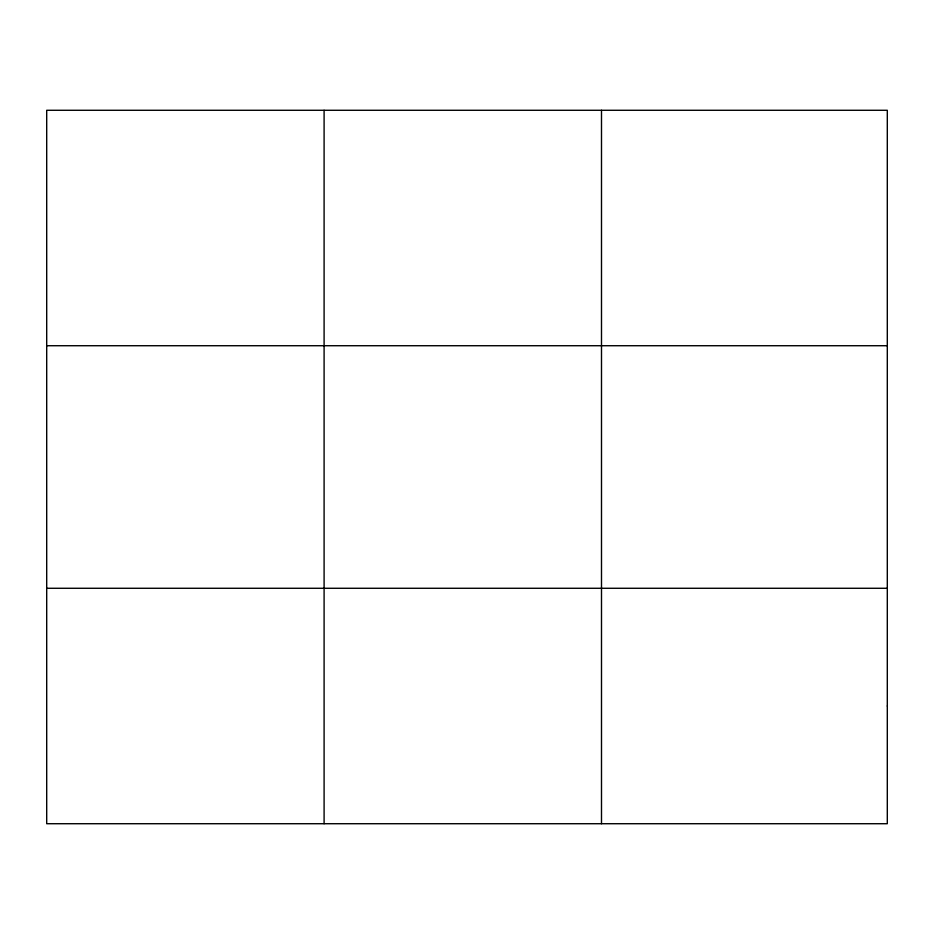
<?xml version="1.0" encoding="UTF-8"?>
<svg xmlns="http://www.w3.org/2000/svg" width="934" height="934" viewBox="0 0 934 934"><rect width="100%" height="100%" fill="white"/><g stroke="black" fill="none" stroke-linecap="round" stroke-linejoin="round"><path stroke-width="1.4" d="M324.098 823.718L324.098 110.282M601.496 823.718L601.496 110.282M46.7 345.72L887.3 345.72M46.7 588.28L887.3 588.28M887.3 705.999L887.3 823.718L46.7 823.718L46.7 110.282L887.3 110.282L887.3 705.999"/></g></svg>
